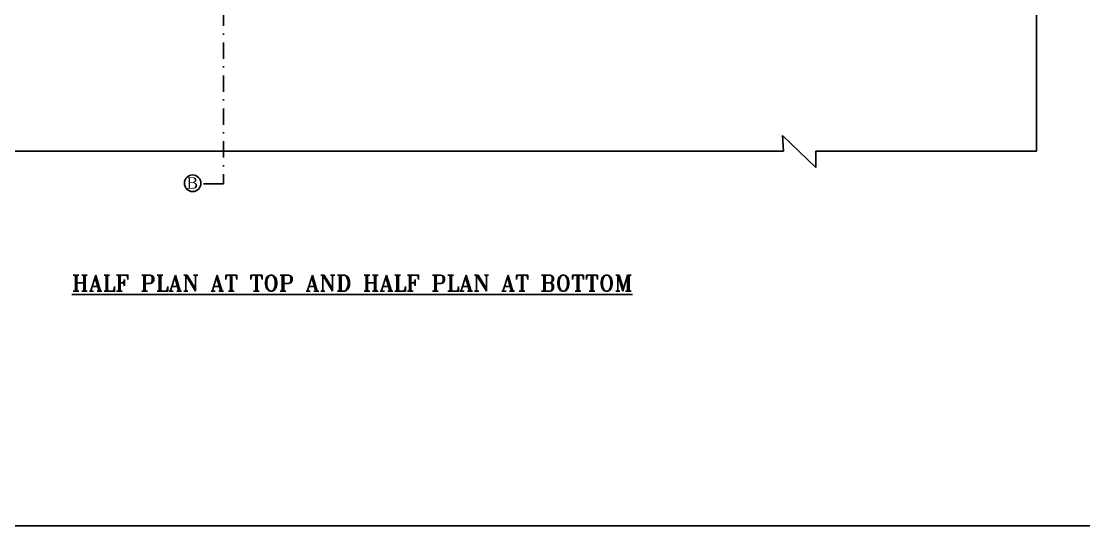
# Model space of a CAD drawing. Header units: inches. Extents: x -675 to 904, y 4 to 1354.
# Drawn here: x 227.1 to 552.8, y 701.4 to 856.1 of the extents above; entities that cross this region are included whole.
import ezdxf
from ezdxf.enums import TextEntityAlignment as Align

# ---------------------------------------------------------------- set-up
doc = ezdxf.new("R2010")
doc.units = ezdxf.units.IN
doc.header["$MEASUREMENT"] = 0
doc.linetypes.add('DASHDOTX2', pattern=[2, 1, -0.5, 0, -0.5])
doc.styles.add('ROMANT', font='romant')
doc.styles.get("Standard").update_dxf_attribs({"font": 'times.ttf'})
doc.dimstyles.get("Standard").update_dxf_attribs({"dimtxt": 2.5, "dimasz": 0.18, "dimexe": 0.05, "dimexo": 0.0625, "dimgap": 0.04, "dimtad": 0, "dimdec": 4, "dimzin": 0, "dimdsep": 46, "dimtxsty": 'Standard', "dimcen": 0.09, "dimadec": 0, "dimazin": 0, "dimtfac": 1, "dimtdec": 4, "dimtofl": 0, "dimtmove": 0, "dimatfit": 3, "dimfxl": 1, "dimtolj": 1, "dimtzin": 0, "dimarcsym": 0})

# ---------------------------------------------------------------- blocks, each defined once
blk = doc.blocks.new('A$C697F229C')
at = {"style": 'ROMANT'}
blk.add_text('%%UHALF PLAN AT TOP AND HALF PLAN AT BOTTOM', height=5, dxfattribs=at).set_placement((100.38, 1), align=Align.CENTER)

msp = doc.modelspace()

# ---------------------------------------------------------------- linework, layer by layer
for p, q in [((538.32955, 1056.56794), (538.32955, 816.23411)), ((470.76977, 811.21922), (460.47186, 821.12804)), ((460.47186, 821.12804), (460.85285, 816.23411)), ((208.69374, 816.23411), (334.77329, 816.23411)), ((460.85285, 816.23411), (334.77329, 816.23411)), ((538.32955, 816.23411), (470.76977, 816.23411)), ((470.76977, 816.23411), (470.76977, 811.21922)), ((8.5301, 701.38321), (903.5301, 701.38321))]:
    msp.add_line(p, q)
at = {"linetype": 'DASHDOTX2', "ltscale": 5}
msp.add_line((289.18582, 900.09953), (289.18582, 806.23411), dxfattribs=at)
msp.add_circle((279.68773, 806.44029), 2.54951)

# ---------------------------------------------------------------- block references
msp.add_blockref('A$C697F229C', (228.21971, 772.29358))

# ---------------------------------------------------------------- texts
at = {"insert": (277.82277, 808.29334), "char_height": 3.5, "width": 4.365, "attachment_point": 1}
msp.add_mtext('B', dxfattribs=at)

# ---------------------------------------------------------------- leaders
msp.add_leader([(282.98582, 806.23411), (289.18582, 806.23411)], dimstyle='Standard', override={"dimgap": 0.09, "dimtad": 0})

doc.saveas('drawing.dxf')
